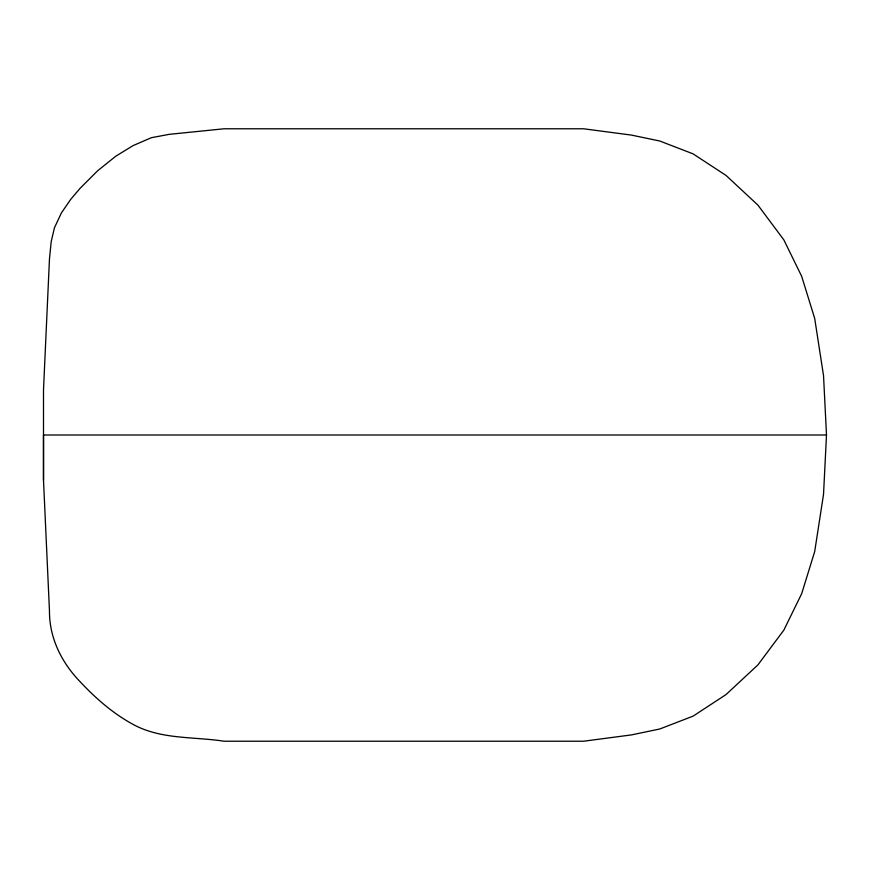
<?xml version="1.0" encoding="UTF-8"?>
<svg xmlns="http://www.w3.org/2000/svg" width="870" height="870" viewBox="0 0 870 870"><rect width="100%" height="100%" fill="white"/><g stroke="black" fill="none" stroke-linecap="round" stroke-linejoin="round"><path stroke-width="1.3" d="M43.5 480.164L43.5 435L826.5 435L823.531 494.356L814.69 551.591L801.672 593.688L783.837 630.13L757.955 664.843L726.08 694.532L693.086 716.14L659.754 728.995L631.446 734.911L583.607 741.218L224.079 741.218C193.684 736.542 160.809 739.663 133.001 724.351C112.872 713.422 95.559 698.229 79.986 681.569C61.639 662.635 49.275 637.819 49.47 611.066L43.5 480.164L43.5 389.836L49.47 258.934L51.199 241.61L54.44 227.809L61.444 212.867L70.72 199.36L79.986 188.431L97.657 170.759L115.775 156.208L133.001 145.649L151.358 137.699L169.28 134.328L224.079 128.782L583.607 128.782L631.446 135.089L659.754 141.005L693.086 153.859L726.08 175.468L757.955 205.157L783.837 239.87L801.672 276.312L814.69 318.409L823.531 375.644L826.5 435"/></g></svg>
